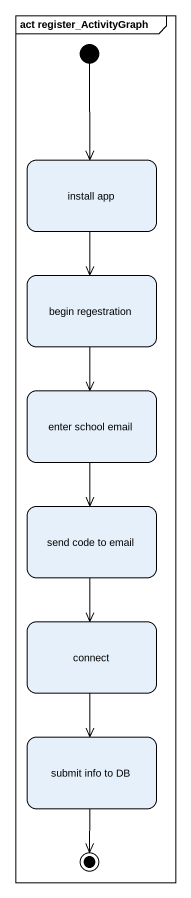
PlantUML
@startuml
mainframe act register_ActivityGraph
hide empty description
state "install app" as install_app
state "begin regestration" as begin_regestration
state "enter school email" as enter_school_email
state "send code to email" as send_code_to_email
state connect
state "submit info to DB" as submit_info_to_DB
[*] --> install_app
install_app --> begin_regestration
begin_regestration --> enter_school_email
enter_school_email --> send_code_to_email
send_code_to_email --> connect
connect --> submit_info_to_DB
submit_info_to_DB --> [*]
@enduml
